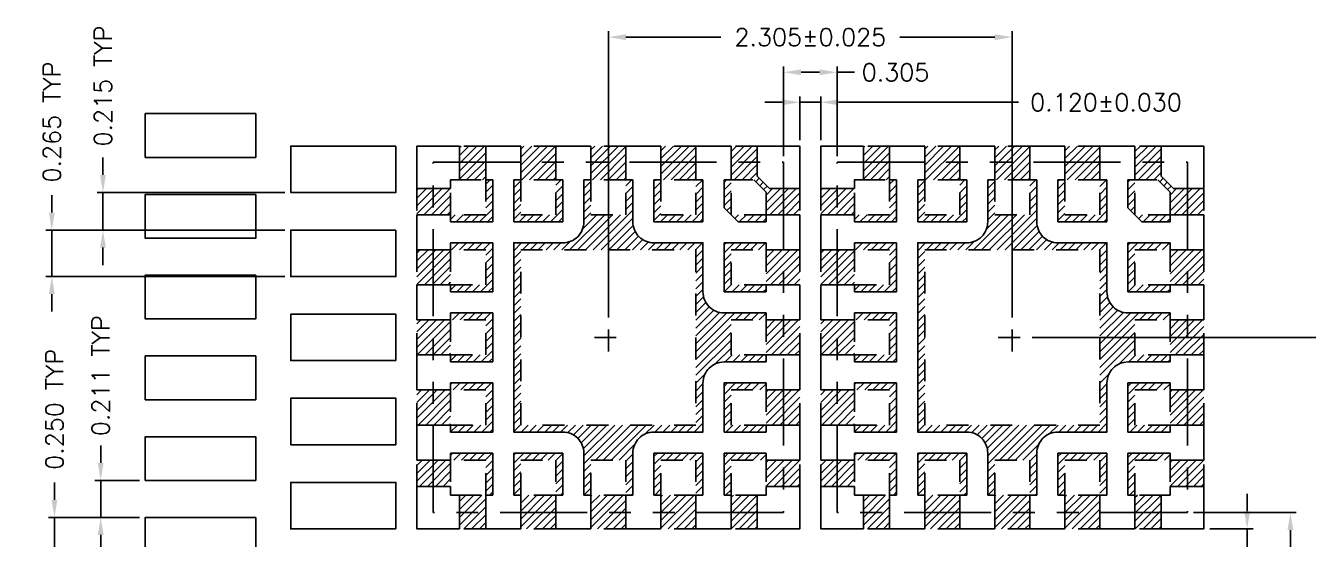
# Model space of a CAD drawing. Header units: millimetres. Extents: x 413.79 to 422.62, y 93.98 to 100.
# Drawn here: x 413.79 to 419.64, y 97.65 to 100 of the extents above; entities that cross this region are included whole.
import ezdxf

# ---------------------------------------------------------------- set-up
doc = ezdxf.new("R2010")
doc.units = ezdxf.units.MM
doc.header["$LTSCALE"] = 0.5
doc.header["$PDMODE"] = 98
for name, pattern in [('CENTER', [50.8, 31.75, -6.35, 6.35, -6.35]), ('HIDDEN', [0.375, 0.25, -0.125]), ('PHANTOM2', [31.75, 15.875, -3.175, 3.175, -3.175, 3.175, -3.175])]:
    doc.linetypes.add(name, pattern=pattern)
for name, color, linetype in [('BTM', 7, 'HIDDEN'), ('Center', 2, 'CENTER'), ('DIMENSION', 3, 'Continuous'), ('HEB', 4, 'Continuous'), ('PKG', 1, 'PHANTOM2')]:
    doc.layers.add(name, color=color, linetype=linetype)
doc.styles.add('SIMPLEX', font='simplex.shx', dxfattribs={"bigfont": 'AllInOneBig.shx'})
doc.dimstyles.new('Standard3', dxfattribs={"dimtxt": 0.08, "dimasz": 0.08, "dimexe": 0.027, "dimexo": 0.027, "dimgap": 0.027, "dimtad": 1, "dimdec": 3, "dimlfac": 1.25, "dimrnd": 0.0005, "dimzin": 1, "dimtxsty": 'SIMPLEX', "dimcen": 0.1905, "dimclrd": 256, "dimclre": 256, "dimclrt": 256, "dimazin": 3, "dimtp": 0.03, "dimtm": 0.05, "dimtfac": 0.8, "dimtdec": 3, "dimtmove": 0, "dimatfit": 3, "dimfxl": 0.05, "dimtzin": 4, "dimlwd": -1, "dimlwe": -1})

# ---------------------------------------------------------------- blocks, each defined once
blk = doc.blocks.new('*D144')
at = {"layer": 'Defpoints', "color": 0, "ltscale": 0.1, "transparency": 16777216}
for p in [(418.293, 99.9429), (416.449, 98.6357), (418.293, 98.6357)]:
    blk.add_point(p, dxfattribs=at)
at = {"layer": 'DIMENSION', "ltscale": 0.1, "transparency": 16777216}
for p, q in [((416.449, 98.6627), (416.449, 99.9699)), ((418.293, 98.6627), (418.293, 99.9699)), ((416.529, 99.9429), (416.9631, 99.9429)), ((418.213, 99.9429), (417.779, 99.9429))]:
    blk.add_line(p, q, dxfattribs=at)
for points in [[(416.529, 99.9562), (416.529, 99.9295), (416.449, 99.9429)], [(418.213, 99.9562), (418.213, 99.9295), (418.293, 99.9429)]]:
    blk.add_solid(points, dxfattribs=at)
at = {"layer": 'DIMENSION', "ltscale": 0.1, "transparency": 16777216, "insert": (417.371, 99.9429), "char_height": 0.08, "attachment_point": 5, "style": 'SIMPLEX'}
blk.add_mtext('\\A1;2.305%%P0.025', dxfattribs=at)
blk = doc.blocks.new('*D145')
at = {"layer": 'Defpoints', "color": 0, "ltscale": 0.1, "transparency": 16777216}
for p in [(417.493, 99.7825), (417.249, 99.3717), (417.493, 99.3717)]:
    blk.add_point(p, dxfattribs=at)
at = {"layer": 'DIMENSION', "ltscale": 0.1, "transparency": 16777216}
for p, q in [((417.249, 99.3987), (417.249, 99.8095)), ((417.329, 99.7825), (417.413, 99.7825)), ((417.493, 99.3987), (417.493, 99.8095)), ((417.493, 99.7825), (417.573, 99.7825))]:
    blk.add_line(p, q, dxfattribs=at)
for points in [[(417.329, 99.7958), (417.329, 99.7691), (417.249, 99.7825)], [(417.413, 99.7958), (417.413, 99.7691), (417.493, 99.7825)]]:
    blk.add_solid(points, dxfattribs=at)
at = {"layer": 'DIMENSION', "ltscale": 0.1, "transparency": 16777216, "insert": (417.76, 99.7825), "char_height": 0.08, "attachment_point": 5, "style": 'SIMPLEX'}
blk.add_mtext('\\A1;0.305', dxfattribs=at)
blk = doc.blocks.new('*D146')
at = {"layer": 'Defpoints', "color": 0, "ltscale": 0.1, "transparency": 16777216}
for p in [(417.419, 99.6454), (417.323, 99.4457), (417.419, 99.4457)]:
    blk.add_point(p, dxfattribs=at)
at = {"layer": 'DIMENSION', "ltscale": 0.1, "transparency": 16777216}
for p, q in [((417.323, 99.4727), (417.323, 99.6724)), ((417.419, 99.4727), (417.419, 99.6724)), ((417.243, 99.6454), (417.163, 99.6454)), ((417.323, 99.6454), (417.419, 99.6454)), ((417.499, 99.6454), (418.3207, 99.6454))]:
    blk.add_line(p, q, dxfattribs=at)
for points in [[(417.243, 99.6588), (417.243, 99.6321), (417.323, 99.6454)], [(417.499, 99.6588), (417.499, 99.6321), (417.419, 99.6454)]]:
    blk.add_solid(points, dxfattribs=at)
at = {"layer": 'DIMENSION', "ltscale": 0.1, "transparency": 16777216, "insert": (418.721, 99.6454), "char_height": 0.08, "attachment_point": 5, "style": 'SIMPLEX'}
blk.add_mtext('\\A1;0.120%%P0.030', dxfattribs=at)
blk = doc.blocks.new('*D147')
at = {"layer": 'Defpoints', "color": 0, "ltscale": 0.1, "transparency": 16777216}
for p in [(419.167, 97.6977), (419.167, 97.6017), (419.365, 97.6017)]:
    blk.add_point(p, dxfattribs=at)
at = {"layer": 'DIMENSION', "ltscale": 0.1, "transparency": 16777216}
for p, q in [((419.365, 97.7777), (419.365, 97.8577)), ((419.194, 97.6977), (419.392, 97.6977)), ((419.365, 97.6977), (419.365, 97.6017)), ((419.194, 97.6017), (419.392, 97.6017)), ((419.365, 97.5217), (419.365, 97.4417))]:
    blk.add_line(p, q, dxfattribs=at)
for points in [[(419.3517, 97.7777), (419.3783, 97.7777), (419.365, 97.6977)], [(419.3517, 97.5217), (419.3783, 97.5217), (419.365, 97.6017)]]:
    blk.add_solid(points, dxfattribs=at)
at = {"layer": 'DIMENSION', "ltscale": 0.1, "transparency": 16777216, "insert": (419.365, 97.0413), "char_height": 0.08, "attachment_point": 5, "rotation": 90, "style": 'SIMPLEX'}
blk.add_mtext('\\A1;0.120%%P0.030', dxfattribs=at)
blk = doc.blocks.new('*D148')
at = {"layer": 'Defpoints', "color": 0, "ltscale": 0.1, "transparency": 16777216}
for p in [(419.093, 97.7717), (419.093, 97.5277), (419.5624, 97.5277)]:
    blk.add_point(p, dxfattribs=at)
at = {"layer": 'DIMENSION', "ltscale": 0.1, "transparency": 16777216}
for p, q in [((419.12, 97.7717), (419.5894, 97.7717)), ((419.5624, 97.6917), (419.5624, 97.6077)), ((419.12, 97.5277), (419.5894, 97.5277)), ((419.5624, 97.5277), (419.5624, 97.4477))]:
    blk.add_line(p, q, dxfattribs=at)
for points in [[(419.5491, 97.6917), (419.5758, 97.6917), (419.5624, 97.7717)], [(419.5491, 97.6077), (419.5758, 97.6077), (419.5624, 97.5277)]]:
    blk.add_solid(points, dxfattribs=at)
at = {"layer": 'DIMENSION', "ltscale": 0.1, "transparency": 16777216, "insert": (419.5624, 97.2607), "char_height": 0.08, "attachment_point": 5, "rotation": 90, "style": 'SIMPLEX'}
blk.add_mtext('\\A1;0.305', dxfattribs=at)
blk = doc.blocks.new('*D149')
at = {"layer": 'Defpoints', "color": 0, "ltscale": 0.1, "transparency": 16777216}
for p in [(418.357, 98.5717), (418.357, 96.7277), (419.8296, 96.7277)]:
    blk.add_point(p, dxfattribs=at)
at = {"layer": 'DIMENSION', "ltscale": 0.1, "transparency": 16777216}
for p, q in [((418.384, 98.5717), (419.8566, 98.5717)), ((419.8296, 98.4917), (419.8296, 98.0576)), ((419.8296, 96.8077), (419.8296, 97.2417)), ((418.384, 96.7277), (419.8566, 96.7277))]:
    blk.add_line(p, q, dxfattribs=at)
for points in [[(419.8162, 98.4917), (419.8429, 98.4917), (419.8296, 98.5717)], [(419.8162, 96.8077), (419.8429, 96.8077), (419.8296, 96.7277)]]:
    blk.add_solid(points, dxfattribs=at)
at = {"layer": 'DIMENSION', "ltscale": 0.1, "transparency": 16777216, "insert": (419.8296, 97.6497), "char_height": 0.08, "attachment_point": 5, "rotation": 90, "style": 'SIMPLEX'}
blk.add_mtext('\\A1;2.305%%P0.025', dxfattribs=at)
blk = doc.blocks.new('*D160')
at = {"layer": 'Defpoints', "color": 0, "ltscale": 0.1, "transparency": 16777216}
for p in [(413.9204, 97.7497), (414.335, 97.7497), (414.335, 97.5497)]:
    blk.add_point(p, dxfattribs=at)
at = {"layer": 'DIMENSION', "ltscale": 0.1, "transparency": 16777216}
for p, q in [((413.9204, 97.8297), (413.9204, 97.9097)), ((414.308, 97.7497), (413.8934, 97.7497)), ((413.9204, 97.5497), (413.9204, 97.7497)), ((414.308, 97.5497), (413.8934, 97.5497)), ((413.9204, 97.4697), (413.9204, 97.3897))]:
    blk.add_line(p, q, dxfattribs=at)
for points in [[(413.907, 97.8297), (413.9337, 97.8297), (413.9204, 97.7497)], [(413.907, 97.4697), (413.9337, 97.4697), (413.9204, 97.5497)]]:
    blk.add_solid(points, dxfattribs=at)
at = {"layer": 'DIMENSION', "ltscale": 0.1, "transparency": 16777216, "insert": (413.9204, 98.2433), "char_height": 0.08, "attachment_point": 5, "rotation": 90, "style": 'SIMPLEX'}
blk.add_mtext('\\A1;0.250 TYP', dxfattribs=at)
blk = doc.blocks.new('*D161')
at = {"layer": 'Defpoints', "color": 0, "ltscale": 0.1, "transparency": 16777216}
for p in [(414.1314, 97.9185), (414.335, 97.9185), (414.335, 97.7497)]:
    blk.add_point(p, dxfattribs=at)
at = {"layer": 'DIMENSION', "ltscale": 0.1, "transparency": 16777216}
for p, q in [((414.1314, 97.9985), (414.1314, 98.0785)), ((414.308, 97.9185), (414.1044, 97.9185)), ((414.1314, 97.7497), (414.1314, 97.9185)), ((414.308, 97.7497), (414.1044, 97.7497)), ((414.1314, 97.6697), (414.1314, 97.5897))]:
    blk.add_line(p, q, dxfattribs=at)
for points in [[(414.1181, 97.9985), (414.1448, 97.9985), (414.1314, 97.9185)], [(414.1181, 97.6697), (414.1448, 97.6697), (414.1314, 97.7497)]]:
    blk.add_solid(points, dxfattribs=at)
at = {"layer": 'DIMENSION', "ltscale": 0.1, "transparency": 16777216, "insert": (414.1314, 98.3969), "char_height": 0.08, "attachment_point": 5, "rotation": 90, "style": 'SIMPLEX'}
blk.add_mtext('\\A1;0.211 TYP', dxfattribs=at)
blk = doc.blocks.new('*D162')
at = {"layer": 'Defpoints', "color": 0, "ltscale": 0.1, "transparency": 16777216}
for p in [(413.9082, 99.0617), (414.999, 99.0617), (414.999, 98.8497)]:
    blk.add_point(p, dxfattribs=at)
at = {"layer": 'DIMENSION', "ltscale": 0.1, "transparency": 16777216}
for p, q in [((413.9082, 99.1417), (413.9082, 99.2217)), ((414.972, 99.0617), (413.8812, 99.0617)), ((413.9082, 98.8497), (413.9082, 99.0617)), ((414.972, 98.8497), (413.8812, 98.8497)), ((413.9082, 98.7697), (413.9082, 98.6897))]:
    blk.add_line(p, q, dxfattribs=at)
for points in [[(413.8949, 99.1417), (413.9216, 99.1417), (413.9082, 99.0617)], [(413.8949, 98.7697), (413.9216, 98.7697), (413.9082, 98.8497)]]:
    blk.add_solid(points, dxfattribs=at)
at = {"layer": 'DIMENSION', "ltscale": 0.1, "transparency": 16777216, "insert": (413.9082, 99.5553), "char_height": 0.08, "attachment_point": 5, "rotation": 90, "style": 'SIMPLEX'}
blk.add_mtext('\\A1;0.265 TYP', dxfattribs=at)
blk = doc.blocks.new('*D163')
at = {"layer": 'Defpoints', "color": 0, "ltscale": 0.1, "transparency": 16777216}
for p in [(414.1419, 99.2337), (414.999, 99.2337), (414.999, 99.0617)]:
    blk.add_point(p, dxfattribs=at)
at = {"layer": 'DIMENSION', "ltscale": 0.1, "transparency": 16777216}
for p, q in [((414.1419, 99.3137), (414.1419, 99.3937)), ((414.972, 99.2337), (414.1149, 99.2337)), ((414.1419, 99.0617), (414.1419, 99.2337)), ((414.972, 99.0617), (414.1149, 99.0617)), ((414.1419, 98.9817), (414.1419, 98.9017))]:
    blk.add_line(p, q, dxfattribs=at)
for points in [[(414.1286, 99.3137), (414.1553, 99.3137), (414.1419, 99.2337)], [(414.1286, 98.9817), (414.1553, 98.9817), (414.1419, 99.0617)]]:
    blk.add_solid(points, dxfattribs=at)
at = {"layer": 'DIMENSION', "ltscale": 0.1, "transparency": 16777216, "insert": (414.1419, 99.7197), "char_height": 0.08, "attachment_point": 5, "rotation": 90, "style": 'SIMPLEX'}
blk.add_mtext('\\A1;0.215 TYP', dxfattribs=at)

msp = doc.modelspace()

# ---------------------------------------------------------------- hatches: boundary and pattern name
at = {"layer": 'HEB', "ltscale": 0.3}
h = msp.add_hatch(dxfattribs=at)
h.set_pattern_fill('ANSI31', color=256, scale=0.008)
h.set_pattern_definition([(45, (401.222733, 92.291703), (-0.017960512, 0.017960512), [])])
h.paths.add_polyline_path([(417.323, 99.13165), (417.323, 99.25165), (417.249, 99.25165), (417.249, 99.13165)])
h.paths.add_polyline_path([(417.323, 98.81165), (417.323, 98.97165), (417.249, 98.97165), (417.249, 98.81165)])
h.paths.add_polyline_path([(417.323, 98.49165), (417.323, 98.65165), (417.249, 98.65165), (417.249, 98.49165)])
h.paths.add_polyline_path([(417.323, 98.17165), (417.323, 98.33165), (417.249, 98.33165), (417.249, 98.17165)])
h.paths.add_polyline_path([(417.323, 97.89165), (417.323, 98.01165), (417.249, 98.01165), (417.249, 97.89165)])
h.paths.add_polyline_path([(417.249, 97.89165), (417.249, 98.01165), (417.169, 98.01165), (417.169, 97.89165)])
h.paths.add_polyline_path([(417.249, 98.17165), (417.249, 98.33165), (417.169, 98.33165), (417.169, 98.17165)])
h.paths.add_polyline_path([(417.249, 98.49165), (417.249, 98.65165), (417.169, 98.65165), (417.169, 98.49165)])
h.paths.add_polyline_path([(417.249, 98.81165), (417.249, 98.97165), (417.169, 98.97165), (417.169, 98.81165)])
h.paths.add_polyline_path([(417.249, 99.13165), (417.249, 99.25165), (417.185, 99.25165), (417.129, 99.30765), (417.129, 99.37165), (417.009, 99.37165), (417.009, 99.29165), (417.113, 99.29165), (417.169, 99.23565), (417.169, 99.13165)])
h.paths.add_polyline_path([(417.129, 99.37165), (417.129, 99.44565), (417.009, 99.44565), (417.009, 99.37165)])
h.paths.add_polyline_path([(417.041, 99.09965), (417.169, 99.09965), (417.169, 99.13165), (417.009, 99.13165), (417.009, 99.29165), (416.977, 99.29165), (416.977, 99.16365)])
h.paths.add_polyline_path([(417.169, 98.77965), (417.169, 98.81165), (417.009, 98.81165), (417.009, 98.97165), (417.169, 98.97165), (417.169, 99.00365), (416.977, 99.00365), (416.977, 98.77965)], flags=17)
edge = h.paths.add_edge_path()
edge.add_line((416.977, 98.45965), (417.169, 98.45965))
edge.add_line((417.169, 98.45965), (417.169, 98.49165))
edge.add_line((417.169, 98.49165), (417.009, 98.49165))
edge.add_line((417.009, 98.49165), (417.009, 98.65165))
edge.add_line((417.009, 98.65165), (417.169, 98.65165))
edge.add_line((417.169, 98.65165), (417.169, 98.68365))
edge.add_line((417.169, 98.68365), (416.977, 98.68365))
edge.add_arc((416.977, 98.77965), 0.096, 180, 270, ccw=False)
edge.add_line((416.881, 98.77965), (416.881, 99.00365))
edge.add_line((416.881, 99.00365), (416.657, 99.00365))
edge.add_arc((416.657, 99.09965), 0.096, 180, 270, ccw=False)
edge.add_line((416.561, 99.09965), (416.561, 99.29165))
edge.add_line((416.561, 99.29165), (416.529, 99.29165))
edge.add_line((416.529, 99.29165), (416.529, 99.13165))
edge.add_line((416.529, 99.13165), (416.369, 99.13165))
edge.add_line((416.369, 99.13165), (416.369, 99.29165))
edge.add_line((416.369, 99.29165), (416.337, 99.29165))
edge.add_line((416.337, 99.29165), (416.337, 99.09965))
edge.add_arc((416.241, 99.09965), 0.096, 270, 360, ccw=False)
edge.add_line((416.241, 99.00365), (416.017, 99.00365))
edge.add_line((416.017, 99.00365), (416.017, 98.13965))
edge.add_line((416.017, 98.13965), (416.241, 98.13965))
edge.add_arc((416.241, 98.04365), 0.096, 0, 90, ccw=False)
edge.add_line((416.337, 98.04365), (416.337, 97.85165))
edge.add_line((416.337, 97.85165), (416.369, 97.85165))
edge.add_line((416.369, 97.85165), (416.369, 98.01165))
edge.add_line((416.369, 98.01165), (416.529, 98.01165))
edge.add_line((416.529, 98.01165), (416.529, 97.85165))
edge.add_line((416.529, 97.85165), (416.561, 97.85165))
edge.add_line((416.561, 97.85165), (416.561, 98.04365))
edge.add_arc((416.65705, 98.04363), 0.09605, 88.617465, 179.988207, ccw=False)
edge.add_line((416.65937, 98.13965), (416.881, 98.13965))
edge.add_line((416.881, 98.13965), (416.881, 98.36365))
edge.add_arc((416.977, 98.36365), 0.096, 90, 180, ccw=False)
h.paths.add_polyline_path([(416.849, 98.17165), (416.049, 98.17165), (416.049, 98.97165), (416.849, 98.97165)], flags=16)
h.paths.add_polyline_path([(417.169, 98.13965), (417.169, 98.17165), (417.009, 98.17165), (417.009, 98.33165), (417.169, 98.33165), (417.169, 98.36365), (416.977, 98.36365), (416.977, 98.13965)], flags=17)
h.paths.add_polyline_path([(417.009, 97.85165), (417.009, 98.01165), (417.169, 98.01165), (417.169, 98.04365), (416.977, 98.04365), (416.977, 97.85165)])
h.paths.add_polyline_path([(417.129, 97.77165), (417.129, 97.85165), (417.009, 97.85165), (417.009, 97.77165)])
h.paths.add_polyline_path([(417.129, 97.69765), (417.129, 97.77165), (417.009, 97.77165), (417.009, 97.69765)])
h.paths.add_polyline_path([(416.849, 97.69765), (416.849, 97.77165), (416.689, 97.77165), (416.689, 97.69765)])
h.paths.add_polyline_path([(416.849, 97.77165), (416.849, 97.85165), (416.689, 97.85165), (416.689, 97.77165)])
h.paths.add_polyline_path([(416.881, 97.85165), (416.881, 98.04365), (416.657, 98.04365), (416.657, 97.85165), (416.689, 97.85165), (416.689, 98.01165), (416.849, 98.01165), (416.849, 97.85165)])
h.paths.add_polyline_path([(416.881, 99.09965), (416.881, 99.29165), (416.849, 99.29165), (416.849, 99.13165), (416.689, 99.13165), (416.689, 99.29165), (416.657, 99.29165), (416.657, 99.09965)])
h.paths.add_polyline_path([(416.849, 99.29165), (416.849, 99.37165), (416.689, 99.37165), (416.689, 99.29165)])
h.paths.add_polyline_path([(416.849, 99.37165), (416.849, 99.44565), (416.689, 99.44565), (416.689, 99.37165)])
h.paths.add_polyline_path([(416.529, 99.37165), (416.529, 99.44565), (416.369, 99.44565), (416.369, 99.37165)])
h.paths.add_polyline_path([(416.529, 99.29165), (416.529, 99.37165), (416.369, 99.37165), (416.369, 99.29165)])
h.paths.add_polyline_path([(416.529, 97.77165), (416.529, 97.85165), (416.369, 97.85165), (416.369, 97.77165)])
h.paths.add_polyline_path([(416.529, 97.69765), (416.529, 97.77165), (416.369, 97.77165), (416.369, 97.69765)])
h.paths.add_polyline_path([(416.209, 97.69765), (416.209, 97.77165), (416.049, 97.77165), (416.049, 97.69765)])
h.paths.add_polyline_path([(416.209, 97.77165), (416.209, 97.85165), (416.049, 97.85165), (416.049, 97.77165)])
h.paths.add_polyline_path([(416.241, 97.85165), (416.241, 98.04365), (416.017, 98.04365), (416.017, 97.85165), (416.049, 97.85165), (416.049, 98.01165), (416.209, 98.01165), (416.209, 97.85165)])
h.paths.add_polyline_path([(416.241, 99.09965), (416.241, 99.29165), (416.209, 99.29165), (416.209, 99.13165), (416.049, 99.13165), (416.049, 99.29165), (416.017, 99.29165), (416.017, 99.09965)])
h.paths.add_polyline_path([(416.209, 99.29165), (416.209, 99.37165), (416.049, 99.37165), (416.049, 99.29165)])
h.paths.add_polyline_path([(416.209, 99.37165), (416.209, 99.44565), (416.049, 99.44565), (416.049, 99.37165)])
h.paths.add_polyline_path([(415.889, 99.37165), (415.889, 99.44565), (415.769, 99.44565), (415.769, 99.37165)])
h.paths.add_polyline_path([(415.889, 99.29165), (415.889, 99.37165), (415.769, 99.37165), (415.769, 99.29165)])
h.paths.add_polyline_path([(415.921, 99.09965), (415.921, 99.29165), (415.889, 99.29165), (415.889, 99.13165), (415.729, 99.13165), (415.729, 99.09965)])
h.paths.add_polyline_path([(415.921, 98.77965), (415.921, 99.00365), (415.729, 99.00365), (415.729, 98.97165), (415.889, 98.97165), (415.889, 98.81165), (415.729, 98.81165), (415.729, 98.77965)])
h.paths.add_polyline_path([(415.921, 98.45965), (415.921, 98.68365), (415.729, 98.68365), (415.729, 98.65165), (415.889, 98.65165), (415.889, 98.49165), (415.729, 98.49165), (415.729, 98.45965)])
h.paths.add_polyline_path([(415.921, 98.13965), (415.921, 98.36365), (415.729, 98.36365), (415.729, 98.33165), (415.889, 98.33165), (415.889, 98.17165), (415.729, 98.17165), (415.729, 98.13965)])
h.paths.add_polyline_path([(415.921, 97.85165), (415.921, 98.04365), (415.729, 98.04365), (415.729, 98.01165), (415.889, 98.01165), (415.889, 97.85165)])
h.paths.add_polyline_path([(415.889, 97.77165), (415.889, 97.85165), (415.769, 97.85165), (415.769, 97.77165)])
h.paths.add_polyline_path([(415.889, 97.69765), (415.889, 97.77165), (415.769, 97.77165), (415.769, 97.69765)])
h.paths.add_polyline_path([(415.729, 97.89165), (415.729, 98.01165), (415.649, 98.01165), (415.649, 97.89165)])
h.paths.add_polyline_path([(415.729, 98.17165), (415.729, 98.33165), (415.649, 98.33165), (415.649, 98.17165)])
h.paths.add_polyline_path([(415.729, 98.49165), (415.729, 98.65165), (415.649, 98.65165), (415.649, 98.49165)])
h.paths.add_polyline_path([(415.729, 98.81165), (415.729, 98.97165), (415.649, 98.97165), (415.649, 98.81165)])
h.paths.add_polyline_path([(415.729, 99.13165), (415.729, 99.25165), (415.649, 99.25165), (415.649, 99.13165)])
h.paths.add_polyline_path([(415.649, 99.13165), (415.649, 99.25165), (415.575, 99.25165), (415.575, 99.13165)])
h.paths.add_polyline_path([(415.649, 98.81165), (415.649, 98.97165), (415.575, 98.97165), (415.575, 98.81165)])
h.paths.add_polyline_path([(415.649, 98.49165), (415.649, 98.65165), (415.575, 98.65165), (415.575, 98.49165)])
h.paths.add_polyline_path([(415.649, 98.17165), (415.649, 98.33165), (415.575, 98.33165), (415.575, 98.17165)])
h.paths.add_polyline_path([(415.649, 97.89165), (415.649, 98.01165), (415.575, 98.01165), (415.575, 97.89165)])
h = msp.add_hatch(dxfattribs=at)
h.set_pattern_fill('ANSI31', color=256, scale=0.008)
h.set_pattern_definition([(45, (403.066733, 92.291703), (-0.017960512, 0.017960512), [])])
h.paths.add_polyline_path([(419.167, 99.13165), (419.167, 99.25165), (419.093, 99.25165), (419.093, 99.13165)])
h.paths.add_polyline_path([(419.167, 98.81165), (419.167, 98.97165), (419.093, 98.97165), (419.093, 98.81165)])
h.paths.add_polyline_path([(419.167, 98.49165), (419.167, 98.65165), (419.093, 98.65165), (419.093, 98.49165)])
h.paths.add_polyline_path([(419.167, 98.17165), (419.167, 98.33165), (419.093, 98.33165), (419.093, 98.17165)])
h.paths.add_polyline_path([(419.167, 97.89165), (419.167, 98.01165), (419.093, 98.01165), (419.093, 97.89165)])
h.paths.add_polyline_path([(419.093, 97.89165), (419.093, 98.01165), (419.013, 98.01165), (419.013, 97.89165)])
h.paths.add_polyline_path([(419.093, 98.17165), (419.093, 98.33165), (419.013, 98.33165), (419.013, 98.17165)])
h.paths.add_polyline_path([(419.093, 98.49165), (419.093, 98.65165), (419.013, 98.65165), (419.013, 98.49165)])
h.paths.add_polyline_path([(419.093, 98.81165), (419.093, 98.97165), (419.013, 98.97165), (419.013, 98.81165)])
h.paths.add_polyline_path([(419.093, 99.13165), (419.093, 99.25165), (419.029, 99.25165), (418.973, 99.30765), (418.973, 99.37165), (418.853, 99.37165), (418.853, 99.29165), (418.957, 99.29165), (419.013, 99.23565), (419.013, 99.13165)])
h.paths.add_polyline_path([(418.973, 99.37165), (418.973, 99.44565), (418.853, 99.44565), (418.853, 99.37165)])
h.paths.add_polyline_path([(418.885, 99.09965), (419.013, 99.09965), (419.013, 99.13165), (418.853, 99.13165), (418.853, 99.29165), (418.821, 99.29165), (418.821, 99.16365)])
h.paths.add_polyline_path([(419.013, 98.77965), (419.013, 98.81165), (418.853, 98.81165), (418.853, 98.97165), (419.013, 98.97165), (419.013, 99.00365), (418.821, 99.00365), (418.821, 98.77965)], flags=17)
edge = h.paths.add_edge_path()
edge.add_line((418.821, 98.45965), (419.013, 98.45965))
edge.add_line((419.013, 98.45965), (419.013, 98.49165))
edge.add_line((419.013, 98.49165), (418.853, 98.49165))
edge.add_line((418.853, 98.49165), (418.853, 98.65165))
edge.add_line((418.853, 98.65165), (419.013, 98.65165))
edge.add_line((419.013, 98.65165), (419.013, 98.68365))
edge.add_line((419.013, 98.68365), (418.821, 98.68365))
edge.add_arc((418.821, 98.77965), 0.096, 180, 270, ccw=False)
edge.add_line((418.725, 98.77965), (418.725, 99.00365))
edge.add_line((418.725, 99.00365), (418.501, 99.00365))
edge.add_arc((418.501, 99.09965), 0.096, 180, 270, ccw=False)
edge.add_line((418.405, 99.09965), (418.405, 99.29165))
edge.add_line((418.405, 99.29165), (418.373, 99.29165))
edge.add_line((418.373, 99.29165), (418.373, 99.13165))
edge.add_line((418.373, 99.13165), (418.213, 99.13165))
edge.add_line((418.213, 99.13165), (418.213, 99.29165))
edge.add_line((418.213, 99.29165), (418.181, 99.29165))
edge.add_line((418.181, 99.29165), (418.181, 99.09965))
edge.add_arc((418.085, 99.09965), 0.096, 270, 360, ccw=False)
edge.add_line((418.085, 99.00365), (417.861, 99.00365))
edge.add_line((417.861, 99.00365), (417.861, 98.13965))
edge.add_line((417.861, 98.13965), (418.085, 98.13965))
edge.add_arc((418.085, 98.04365), 0.096, 0, 90, ccw=False)
edge.add_line((418.181, 98.04365), (418.181, 97.85165))
edge.add_line((418.181, 97.85165), (418.213, 97.85165))
edge.add_line((418.213, 97.85165), (418.213, 98.01165))
edge.add_line((418.213, 98.01165), (418.373, 98.01165))
edge.add_line((418.373, 98.01165), (418.373, 97.85165))
edge.add_line((418.373, 97.85165), (418.405, 97.85165))
edge.add_line((418.405, 97.85165), (418.405, 98.04365))
edge.add_arc((418.50105, 98.04363), 0.09605, 88.617465, 179.988207, ccw=False)
edge.add_line((418.50337, 98.13965), (418.725, 98.13965))
edge.add_line((418.725, 98.13965), (418.725, 98.36365))
edge.add_arc((418.821, 98.36365), 0.096, 90, 180, ccw=False)
h.paths.add_polyline_path([(418.693, 98.17165), (417.893, 98.17165), (417.893, 98.97165), (418.693, 98.97165)], flags=16)
h.paths.add_polyline_path([(419.013, 98.13965), (419.013, 98.17165), (418.853, 98.17165), (418.853, 98.33165), (419.013, 98.33165), (419.013, 98.36365), (418.821, 98.36365), (418.821, 98.13965)], flags=17)
h.paths.add_polyline_path([(418.853, 97.85165), (418.853, 98.01165), (419.013, 98.01165), (419.013, 98.04365), (418.821, 98.04365), (418.821, 97.85165)])
h.paths.add_polyline_path([(418.973, 97.77165), (418.973, 97.85165), (418.853, 97.85165), (418.853, 97.77165)])
h.paths.add_polyline_path([(418.973, 97.69765), (418.973, 97.77165), (418.853, 97.77165), (418.853, 97.69765)])
h.paths.add_polyline_path([(418.693, 97.69765), (418.693, 97.77165), (418.533, 97.77165), (418.533, 97.69765)])
h.paths.add_polyline_path([(418.693, 97.77165), (418.693, 97.85165), (418.533, 97.85165), (418.533, 97.77165)])
h.paths.add_polyline_path([(418.725, 97.85165), (418.725, 98.04365), (418.501, 98.04365), (418.501, 97.85165), (418.533, 97.85165), (418.533, 98.01165), (418.693, 98.01165), (418.693, 97.85165)])
h.paths.add_polyline_path([(418.725, 99.09965), (418.725, 99.29165), (418.693, 99.29165), (418.693, 99.13165), (418.533, 99.13165), (418.533, 99.29165), (418.501, 99.29165), (418.501, 99.09965)])
h.paths.add_polyline_path([(418.693, 99.29165), (418.693, 99.37165), (418.533, 99.37165), (418.533, 99.29165)])
h.paths.add_polyline_path([(418.693, 99.37165), (418.693, 99.44565), (418.533, 99.44565), (418.533, 99.37165)])
h.paths.add_polyline_path([(418.373, 99.37165), (418.373, 99.44565), (418.213, 99.44565), (418.213, 99.37165)])
h.paths.add_polyline_path([(418.373, 99.29165), (418.373, 99.37165), (418.213, 99.37165), (418.213, 99.29165)])
h.paths.add_polyline_path([(418.373, 97.77165), (418.373, 97.85165), (418.213, 97.85165), (418.213, 97.77165)])
h.paths.add_polyline_path([(418.373, 97.69765), (418.373, 97.77165), (418.213, 97.77165), (418.213, 97.69765)])
h.paths.add_polyline_path([(418.053, 97.69765), (418.053, 97.77165), (417.893, 97.77165), (417.893, 97.69765)])
h.paths.add_polyline_path([(418.053, 97.77165), (418.053, 97.85165), (417.893, 97.85165), (417.893, 97.77165)])
h.paths.add_polyline_path([(418.085, 97.85165), (418.085, 98.04365), (417.861, 98.04365), (417.861, 97.85165), (417.893, 97.85165), (417.893, 98.01165), (418.053, 98.01165), (418.053, 97.85165)])
h.paths.add_polyline_path([(418.085, 99.09965), (418.085, 99.29165), (418.053, 99.29165), (418.053, 99.13165), (417.893, 99.13165), (417.893, 99.29165), (417.861, 99.29165), (417.861, 99.09965)])
h.paths.add_polyline_path([(418.053, 99.29165), (418.053, 99.37165), (417.893, 99.37165), (417.893, 99.29165)])
h.paths.add_polyline_path([(418.053, 99.37165), (418.053, 99.44565), (417.893, 99.44565), (417.893, 99.37165)])
h.paths.add_polyline_path([(417.733, 99.37165), (417.733, 99.44565), (417.613, 99.44565), (417.613, 99.37165)])
h.paths.add_polyline_path([(417.733, 99.29165), (417.733, 99.37165), (417.613, 99.37165), (417.613, 99.29165)])
h.paths.add_polyline_path([(417.765, 99.09965), (417.765, 99.29165), (417.733, 99.29165), (417.733, 99.13165), (417.573, 99.13165), (417.573, 99.09965)])
h.paths.add_polyline_path([(417.765, 98.77965), (417.765, 99.00365), (417.573, 99.00365), (417.573, 98.97165), (417.733, 98.97165), (417.733, 98.81165), (417.573, 98.81165), (417.573, 98.77965)])
h.paths.add_polyline_path([(417.765, 98.45965), (417.765, 98.68365), (417.573, 98.68365), (417.573, 98.65165), (417.733, 98.65165), (417.733, 98.49165), (417.573, 98.49165), (417.573, 98.45965)])
h.paths.add_polyline_path([(417.765, 98.13965), (417.765, 98.36365), (417.573, 98.36365), (417.573, 98.33165), (417.733, 98.33165), (417.733, 98.17165), (417.573, 98.17165), (417.573, 98.13965)])
h.paths.add_polyline_path([(417.765, 97.85165), (417.765, 98.04365), (417.573, 98.04365), (417.573, 98.01165), (417.733, 98.01165), (417.733, 97.85165)])
h.paths.add_polyline_path([(417.733, 97.77165), (417.733, 97.85165), (417.613, 97.85165), (417.613, 97.77165)])
h.paths.add_polyline_path([(417.733, 97.69765), (417.733, 97.77165), (417.613, 97.77165), (417.613, 97.69765)])
h.paths.add_polyline_path([(417.573, 97.89165), (417.573, 98.01165), (417.493, 98.01165), (417.493, 97.89165)])
h.paths.add_polyline_path([(417.573, 98.17165), (417.573, 98.33165), (417.493, 98.33165), (417.493, 98.17165)])
h.paths.add_polyline_path([(417.573, 98.49165), (417.573, 98.65165), (417.493, 98.65165), (417.493, 98.49165)])
h.paths.add_polyline_path([(417.573, 98.81165), (417.573, 98.97165), (417.493, 98.97165), (417.493, 98.81165)])
h.paths.add_polyline_path([(417.573, 99.13165), (417.573, 99.25165), (417.493, 99.25165), (417.493, 99.13165)])
h.paths.add_polyline_path([(417.493, 99.13165), (417.493, 99.25165), (417.419, 99.25165), (417.419, 99.13165)])
h.paths.add_polyline_path([(417.493, 98.81165), (417.493, 98.97165), (417.419, 98.97165), (417.419, 98.81165)])
h.paths.add_polyline_path([(417.493, 98.49165), (417.493, 98.65165), (417.419, 98.65165), (417.419, 98.49165)])
h.paths.add_polyline_path([(417.493, 98.17165), (417.493, 98.33165), (417.419, 98.33165), (417.419, 98.17165)])
h.paths.add_polyline_path([(417.493, 97.89165), (417.493, 98.01165), (417.419, 98.01165), (417.419, 97.89165)])

# ---------------------------------------------------------------- linework, layer by layer
at = {"ltscale": 0.1}
for p, q in [((415.769, 99.37165), (415.769, 99.44565)), ((415.889, 99.37165), (415.889, 99.44565)), ((416.049, 99.37165), (416.049, 99.44565)), ((416.209, 99.37165), (416.209, 99.44565)), ((416.369, 99.37165), (416.369, 99.44565)), ((416.529, 99.37165), (416.529, 99.44565)), ((416.689, 99.37165), (416.689, 99.44565)), ((416.849, 99.37165), (416.849, 99.44565)), ((417.009, 99.37165), (417.009, 99.44565)), ((417.129, 99.37165), (417.129, 99.44565)), ((417.613, 99.37165), (417.613, 99.44565)), ((417.733, 99.37165), (417.733, 99.44565)), ((417.893, 99.37165), (417.893, 99.44565)), ((418.053, 99.37165), (418.053, 99.44565)), ((418.213, 99.37165), (418.213, 99.44565)), ((418.373, 99.37165), (418.373, 99.44565)), ((418.533, 99.37165), (418.533, 99.44565)), ((418.693, 99.37165), (418.693, 99.44565)), ((418.853, 99.37165), (418.853, 99.44565)), ((418.973, 99.37165), (418.973, 99.44565)), ((415.769, 99.29165), (415.769, 99.37165)), ((415.889, 99.29165), (415.889, 99.37165)), ((416.049, 99.29165), (416.049, 99.37165)), ((416.209, 99.29165), (416.209, 99.37165)), ((416.369, 99.29165), (416.369, 99.37165)), ((416.529, 99.29165), (416.529, 99.37165)), ((416.689, 99.29165), (416.689, 99.37165)), ((416.849, 99.29165), (416.849, 99.37165)), ((417.009, 99.29165), (417.009, 99.37165)), ((417.129, 99.30765), (417.129, 99.37165)), ((417.613, 99.29165), (417.613, 99.37165)), ((417.733, 99.29165), (417.733, 99.37165)), ((417.893, 99.29165), (417.893, 99.37165)), ((418.053, 99.29165), (418.053, 99.37165)), ((418.213, 99.29165), (418.213, 99.37165)), ((418.373, 99.29165), (418.373, 99.37165)), ((418.533, 99.29165), (418.533, 99.37165)), ((418.693, 99.29165), (418.693, 99.37165)), ((418.853, 99.29165), (418.853, 99.37165)), ((418.973, 99.30765), (418.973, 99.37165)), ((415.649, 99.25165), (415.575, 99.25165)), ((415.729, 99.25165), (415.649, 99.25165)), ((415.921, 99.29165), (415.889, 99.29165)), ((415.921, 99.09965), (415.921, 99.29165)), ((416.017, 99.09965), (416.017, 99.29165)), ((416.017, 99.29165), (416.049, 99.29165)), ((416.209, 99.29165), (416.241, 99.29165)), ((416.241, 99.29165), (416.241, 99.09965)), ((416.337, 99.29165), (416.369, 99.29165)), ((416.529, 99.29165), (416.561, 99.29165)), ((416.657, 99.09965), (416.657, 99.29165)), ((416.657, 99.29165), (416.689, 99.29165)), ((416.849, 99.29165), (416.881, 99.29165)), ((416.881, 99.29165), (416.881, 99.09965)), ((417.009, 99.29165), (416.977, 99.29165)), ((416.977, 99.29165), (416.977, 99.16365)), ((417.129, 99.30765), (417.185, 99.25165)), ((417.185, 99.25165), (417.249, 99.25165)), ((417.249, 99.25165), (417.323, 99.25165)), ((417.493, 99.25165), (417.419, 99.25165)), ((417.573, 99.25165), (417.493, 99.25165)), ((417.765, 99.29165), (417.733, 99.29165)), ((417.765, 99.09965), (417.765, 99.29165)), ((417.861, 99.09965), (417.861, 99.29165)), ((417.861, 99.29165), (417.893, 99.29165)), ((418.053, 99.29165), (418.085, 99.29165)), ((418.085, 99.29165), (418.085, 99.09965)), ((418.181, 99.29165), (418.213, 99.29165)), ((418.373, 99.29165), (418.405, 99.29165)), ((418.501, 99.09965), (418.501, 99.29165)), ((418.501, 99.29165), (418.533, 99.29165)), ((418.693, 99.29165), (418.725, 99.29165)), ((418.725, 99.29165), (418.725, 99.09965)), ((418.853, 99.29165), (418.821, 99.29165)), ((418.821, 99.29165), (418.821, 99.16365)), ((418.973, 99.30765), (419.029, 99.25165)), ((419.029, 99.25165), (419.093, 99.25165)), ((419.093, 99.25165), (419.167, 99.25165)), ((416.977, 99.16365), (417.041, 99.09965)), ((418.821, 99.16365), (418.885, 99.09965)), ((415.649, 99.13165), (415.575, 99.13165)), ((415.729, 99.13165), (415.649, 99.13165)), ((415.729, 99.13165), (415.729, 99.09965)), ((415.729, 99.09965), (415.921, 99.09965)), ((416.241, 99.09965), (416.017, 99.09965)), ((416.881, 99.09965), (416.657, 99.09965)), ((417.041, 99.09965), (417.169, 99.09965)), ((417.169, 99.13165), (417.169, 99.09965)), ((417.169, 99.13165), (417.249, 99.13165)), ((417.249, 99.13165), (417.323, 99.13165)), ((417.493, 99.13165), (417.419, 99.13165)), ((417.573, 99.13165), (417.493, 99.13165)), ((417.573, 99.13165), (417.573, 99.09965)), ((417.573, 99.09965), (417.765, 99.09965)), ((418.085, 99.09965), (417.861, 99.09965)), ((418.725, 99.09965), (418.501, 99.09965)), ((418.885, 99.09965), (419.013, 99.09965)), ((419.013, 99.13165), (419.013, 99.09965)), ((419.013, 99.13165), (419.093, 99.13165)), ((419.093, 99.13165), (419.167, 99.13165)), ((415.649, 98.97165), (415.575, 98.97165)), ((415.729, 98.97165), (415.649, 98.97165)), ((415.729, 98.97165), (415.729, 99.00365)), ((415.729, 99.00365), (415.921, 99.00365)), ((415.921, 99.00365), (415.921, 98.77965)), ((417.169, 99.00365), (416.977, 99.00365)), ((416.977, 99.00365), (416.977, 98.77965)), ((417.169, 98.97165), (417.169, 99.00365)), ((417.169, 98.97165), (417.249, 98.97165)), ((417.249, 98.97165), (417.323, 98.97165)), ((417.493, 98.97165), (417.419, 98.97165)), ((417.573, 98.97165), (417.493, 98.97165)), ((417.573, 98.97165), (417.573, 99.00365)), ((417.573, 99.00365), (417.765, 99.00365)), ((417.765, 99.00365), (417.765, 98.77965)), ((419.013, 99.00365), (418.821, 99.00365)), ((418.821, 99.00365), (418.821, 98.77965)), ((419.013, 98.97165), (419.013, 99.00365)), ((419.013, 98.97165), (419.093, 98.97165)), ((419.093, 98.97165), (419.167, 98.97165)), ((415.649, 98.81165), (415.575, 98.81165)), ((415.729, 98.81165), (415.649, 98.81165)), ((415.729, 98.77965), (415.729, 98.81165)), ((417.169, 98.81165), (417.249, 98.81165)), ((417.169, 98.77965), (417.169, 98.81165)), ((417.249, 98.81165), (417.323, 98.81165)), ((417.493, 98.81165), (417.419, 98.81165)), ((417.573, 98.81165), (417.493, 98.81165)), ((417.573, 98.77965), (417.573, 98.81165)), ((419.013, 98.81165), (419.093, 98.81165)), ((419.013, 98.77965), (419.013, 98.81165)), ((419.093, 98.81165), (419.167, 98.81165)), ((415.921, 98.77965), (415.729, 98.77965)), ((416.977, 98.77965), (417.169, 98.77965)), ((417.765, 98.77965), (417.573, 98.77965)), ((418.821, 98.77965), (419.013, 98.77965)), ((415.729, 98.65165), (415.729, 98.68365)), ((415.729, 98.68365), (415.921, 98.68365)), ((415.921, 98.68365), (415.921, 98.45965)), ((417.169, 98.65165), (417.169, 98.68365)), ((417.573, 98.65165), (417.573, 98.68365)), ((417.573, 98.68365), (417.765, 98.68365)), ((417.765, 98.68365), (417.765, 98.45965)), ((419.013, 98.65165), (419.013, 98.68365)), ((415.649, 98.65165), (415.575, 98.65165)), ((415.729, 98.65165), (415.649, 98.65165)), ((417.169, 98.65165), (417.249, 98.65165)), ((417.249, 98.65165), (417.323, 98.65165)), ((417.493, 98.65165), (417.419, 98.65165)), ((417.573, 98.65165), (417.493, 98.65165)), ((419.013, 98.65165), (419.093, 98.65165)), ((419.093, 98.65165), (419.167, 98.65165)), ((415.649, 98.49165), (415.575, 98.49165)), ((415.729, 98.49165), (415.649, 98.49165)), ((415.729, 98.45965), (415.729, 98.49165)), ((417.169, 98.45965), (417.169, 98.49165)), ((417.169, 98.49165), (417.249, 98.49165)), ((417.249, 98.49165), (417.323, 98.49165)), ((417.493, 98.49165), (417.419, 98.49165)), ((417.573, 98.49165), (417.493, 98.49165)), ((417.573, 98.45965), (417.573, 98.49165)), ((419.013, 98.45965), (419.013, 98.49165)), ((419.013, 98.49165), (419.093, 98.49165)), ((419.093, 98.49165), (419.167, 98.49165)), ((415.921, 98.45965), (415.729, 98.45965)), ((417.765, 98.45965), (417.573, 98.45965)), ((415.649, 98.33165), (415.575, 98.33165)), ((415.729, 98.33165), (415.649, 98.33165)), ((415.729, 98.33165), (415.729, 98.36365)), ((415.729, 98.36365), (415.921, 98.36365)), ((415.921, 98.36365), (415.921, 98.13965)), ((417.169, 98.36365), (416.977, 98.36365)), ((416.977, 98.36365), (416.977, 98.13965)), ((417.169, 98.33165), (417.169, 98.36365)), ((417.169, 98.33165), (417.249, 98.33165)), ((417.249, 98.33165), (417.323, 98.33165)), ((417.493, 98.33165), (417.419, 98.33165)), ((417.573, 98.33165), (417.493, 98.33165)), ((417.573, 98.33165), (417.573, 98.36365)), ((417.573, 98.36365), (417.765, 98.36365)), ((417.765, 98.36365), (417.765, 98.13965)), ((419.013, 98.36365), (418.821, 98.36365)), ((418.821, 98.36365), (418.821, 98.13965)), ((419.013, 98.33165), (419.013, 98.36365)), ((419.013, 98.33165), (419.093, 98.33165)), ((419.093, 98.33165), (419.167, 98.33165)), ((415.649, 98.17165), (415.575, 98.17165)), ((415.729, 98.17165), (415.649, 98.17165)), ((415.729, 98.13965), (415.729, 98.17165)), ((415.921, 98.13965), (415.729, 98.13965)), ((416.977, 98.13965), (417.169, 98.13965)), ((417.169, 98.13965), (417.169, 98.17165)), ((417.169, 98.17165), (417.249, 98.17165)), ((417.249, 98.17165), (417.323, 98.17165)), ((417.493, 98.17165), (417.419, 98.17165)), ((417.573, 98.17165), (417.493, 98.17165)), ((417.573, 98.13965), (417.573, 98.17165)), ((417.765, 98.13965), (417.573, 98.13965)), ((418.821, 98.13965), (419.013, 98.13965)), ((419.013, 98.13965), (419.013, 98.17165)), ((419.013, 98.17165), (419.093, 98.17165)), ((419.093, 98.17165), (419.167, 98.17165)), ((415.729, 98.01165), (415.729, 98.04365)), ((415.729, 98.04365), (415.921, 98.04365)), ((415.921, 98.04365), (415.921, 97.85165)), ((416.241, 98.04365), (416.017, 98.04365)), ((416.017, 98.04365), (416.017, 97.85165)), ((416.241, 97.85165), (416.241, 98.04365)), ((416.881, 98.04365), (416.657, 98.04365)), ((416.657, 98.04365), (416.657, 97.85165)), ((416.881, 97.85165), (416.881, 98.04365)), ((417.169, 98.04365), (416.977, 98.04365)), ((416.977, 98.04365), (416.977, 97.85165)), ((417.169, 98.01165), (417.169, 98.04365)), ((417.573, 98.01165), (417.573, 98.04365)), ((417.573, 98.04365), (417.765, 98.04365)), ((417.765, 98.04365), (417.765, 97.85165)), ((418.085, 98.04365), (417.861, 98.04365)), ((417.861, 98.04365), (417.861, 97.85165)), ((418.085, 97.85165), (418.085, 98.04365)), ((418.725, 98.04365), (418.501, 98.04365)), ((418.501, 98.04365), (418.501, 97.85165)), ((418.725, 97.85165), (418.725, 98.04365)), ((419.013, 98.04365), (418.821, 98.04365)), ((418.821, 98.04365), (418.821, 97.85165)), ((419.013, 98.01165), (419.013, 98.04365)), ((415.649, 98.01165), (415.575, 98.01165)), ((415.729, 98.01165), (415.649, 98.01165)), ((417.169, 98.01165), (417.249, 98.01165)), ((417.249, 98.01165), (417.323, 98.01165)), ((417.493, 98.01165), (417.419, 98.01165)), ((417.573, 98.01165), (417.493, 98.01165)), ((419.013, 98.01165), (419.093, 98.01165)), ((419.093, 98.01165), (419.167, 98.01165)), ((415.649, 97.89165), (415.575, 97.89165)), ((415.729, 97.89165), (415.649, 97.89165)), ((415.769, 97.85165), (415.769, 97.77165)), ((415.889, 97.85165), (415.889, 97.77165)), ((415.921, 97.85165), (415.889, 97.85165)), ((416.017, 97.85165), (416.049, 97.85165)), ((416.049, 97.85165), (416.049, 97.77165)), ((416.209, 97.85165), (416.241, 97.85165)), ((416.209, 97.85165), (416.209, 97.77165)), ((416.337, 97.85165), (416.369, 97.85165)), ((416.369, 97.85165), (416.369, 97.77165)), ((416.529, 97.85165), (416.561, 97.85165)), ((416.529, 97.85165), (416.529, 97.77165)), ((416.657, 97.85165), (416.689, 97.85165)), ((416.689, 97.85165), (416.689, 97.77165)), ((416.849, 97.85165), (416.849, 97.77165)), ((416.849, 97.85165), (416.881, 97.85165)), ((416.977, 97.85165), (417.009, 97.85165)), ((417.009, 97.85165), (417.009, 97.77165)), ((417.129, 97.85165), (417.129, 97.77165)), ((417.169, 97.89165), (417.249, 97.89165)), ((417.249, 97.89165), (417.323, 97.89165)), ((417.493, 97.89165), (417.419, 97.89165)), ((417.573, 97.89165), (417.493, 97.89165)), ((417.613, 97.85165), (417.613, 97.77165)), ((417.733, 97.85165), (417.733, 97.77165)), ((417.765, 97.85165), (417.733, 97.85165)), ((417.861, 97.85165), (417.893, 97.85165)), ((417.893, 97.85165), (417.893, 97.77165)), ((418.053, 97.85165), (418.085, 97.85165)), ((418.053, 97.85165), (418.053, 97.77165)), ((418.181, 97.85165), (418.213, 97.85165)), ((418.213, 97.85165), (418.213, 97.77165)), ((418.373, 97.85165), (418.405, 97.85165)), ((418.373, 97.85165), (418.373, 97.77165)), ((418.501, 97.85165), (418.533, 97.85165)), ((418.533, 97.85165), (418.533, 97.77165)), ((418.693, 97.85165), (418.693, 97.77165)), ((418.693, 97.85165), (418.725, 97.85165)), ((418.821, 97.85165), (418.853, 97.85165)), ((418.853, 97.85165), (418.853, 97.77165)), ((418.973, 97.85165), (418.973, 97.77165)), ((419.013, 97.89165), (419.093, 97.89165)), ((419.093, 97.89165), (419.167, 97.89165)), ((415.769, 97.77165), (415.769, 97.69765)), ((415.889, 97.77165), (415.889, 97.69765)), ((416.049, 97.77165), (416.049, 97.69765)), ((416.209, 97.77165), (416.209, 97.69765)), ((416.369, 97.77165), (416.369, 97.69765)), ((416.529, 97.77165), (416.529, 97.69765)), ((416.689, 97.77165), (416.689, 97.69765)), ((416.849, 97.77165), (416.849, 97.69765)), ((417.009, 97.77165), (417.009, 97.69765)), ((417.129, 97.77165), (417.129, 97.69765)), ((417.613, 97.77165), (417.613, 97.69765)), ((417.733, 97.77165), (417.733, 97.69765)), ((417.893, 97.77165), (417.893, 97.69765)), ((418.053, 97.77165), (418.053, 97.69765)), ((418.213, 97.77165), (418.213, 97.69765)), ((418.373, 97.77165), (418.373, 97.69765)), ((418.533, 97.77165), (418.533, 97.69765)), ((418.693, 97.77165), (418.693, 97.69765)), ((418.853, 97.77165), (418.853, 97.69765)), ((418.973, 97.77165), (418.973, 97.69765))]:
    msp.add_line(p, q, dxfattribs=at)
for points in [[(414.839, 99.59365), (414.839, 99.39365), (414.335, 99.39365), (414.335, 99.59365)], [(415.479, 99.44565), (415.479, 99.23365), (414.999, 99.23365), (414.999, 99.44565)], [(414.839, 99.22485), (414.839, 99.02485), (414.335, 99.02485), (414.335, 99.22485)], [(415.479, 99.06165), (415.479, 98.84965), (414.999, 98.84965), (414.999, 99.06165)], [(414.839, 98.85605), (414.839, 98.65605), (414.335, 98.65605), (414.335, 98.85605)], [(415.479, 98.46565), (415.479, 98.67765), (414.999, 98.67765), (414.999, 98.46565)], [(414.839, 98.28725), (414.839, 98.48725), (414.335, 98.48725), (414.335, 98.28725)], [(415.479, 98.08165), (415.479, 98.29365), (414.999, 98.29365), (414.999, 98.08165)], [(414.839, 97.91845), (414.839, 98.11845), (414.335, 98.11845), (414.335, 97.91845)], [(415.479, 97.69765), (415.479, 97.90965), (414.999, 97.90965), (414.999, 97.69765)], [(414.839, 97.74965), (414.839, 97.54965), (414.335, 97.54965), (414.335, 97.74965)]]:
    msp.add_lwpolyline(points, close=True, dxfattribs=at)
for points in [[(415.575, 99.25165), (415.575, 99.44565), (415.769, 99.44565)], [(415.889, 99.44565), (416.049, 99.44565)], [(416.209, 99.44565), (416.369, 99.44565)], [(416.529, 99.44565), (416.689, 99.44565)], [(416.849, 99.44565), (417.009, 99.44565)], [(417.129, 99.44565), (417.323, 99.44565), (417.323, 99.25165)], [(417.419, 99.25165), (417.419, 99.44565), (417.613, 99.44565)], [(417.733, 99.44565), (417.893, 99.44565)], [(418.053, 99.44565), (418.213, 99.44565)], [(418.373, 99.44565), (418.533, 99.44565)], [(418.693, 99.44565), (418.853, 99.44565)], [(418.973, 99.44565), (419.167, 99.44565), (419.167, 99.25165)], [(415.729, 99.25165), (415.729, 99.29165), (415.769, 99.29165)], [(417.573, 99.25165), (417.573, 99.29165), (417.613, 99.29165)], [(415.575, 99.13165), (415.575, 98.97165)], [(417.323, 99.13165), (417.323, 98.97165)], [(417.419, 99.13165), (417.419, 98.97165)], [(419.167, 99.13165), (419.167, 98.97165)], [(415.575, 98.81165), (415.575, 98.65165)], [(417.323, 98.81165), (417.323, 98.65165)], [(417.419, 98.81165), (417.419, 98.65165)], [(419.167, 98.81165), (419.167, 98.65165)], [(415.575, 98.49165), (415.575, 98.33165)], [(417.323, 98.49165), (417.323, 98.33165)], [(417.419, 98.49165), (417.419, 98.33165)], [(419.167, 98.49165), (419.167, 98.33165)], [(415.575, 98.17165), (415.575, 98.01165)], [(417.323, 98.17165), (417.323, 98.01165)], [(417.419, 98.17165), (417.419, 98.01165)], [(419.167, 98.17165), (419.167, 98.01165)], [(415.769, 97.69765), (415.575, 97.69765), (415.575, 97.89165)], [(415.729, 97.89165), (415.729, 97.85165), (415.769, 97.85165)], [(417.169, 97.89165), (417.169, 97.85165), (417.129, 97.85165)], [(417.323, 97.89165), (417.323, 97.69765), (417.129, 97.69765)], [(417.613, 97.69765), (417.419, 97.69765), (417.419, 97.89165)], [(417.573, 97.89165), (417.573, 97.85165), (417.613, 97.85165)], [(419.013, 97.89165), (419.013, 97.85165), (418.973, 97.85165)], [(419.167, 97.89165), (419.167, 97.69765), (418.973, 97.69765)], [(416.049, 97.69765), (415.889, 97.69765)], [(416.369, 97.69765), (416.209, 97.69765)], [(416.689, 97.69765), (416.529, 97.69765)], [(417.009, 97.69765), (416.849, 97.69765)], [(417.893, 97.69765), (417.733, 97.69765)], [(418.213, 97.69765), (418.053, 97.69765)], [(418.533, 97.69765), (418.373, 97.69765)], [(418.853, 97.69765), (418.693, 97.69765)]]:
    msp.add_lwpolyline(points, dxfattribs=at)
for points in [[(416.337, 97.85165), (416.337, 98.04365, 0.4142136), (416.241, 98.13965), (416.017, 98.13965), (416.017, 99.00365), (416.241, 99.00365, 0.4142136), (416.337, 99.09965), (416.337, 99.29165)], [(416.561, 99.29165), (416.561, 99.09965, 0.4142136), (416.657, 99.00365), (416.881, 99.00365), (416.881, 98.77965, 0.4142136), (416.977, 98.68365), (417.169, 98.68365)], [(418.181, 97.85165), (418.181, 98.04365, 0.4142136), (418.085, 98.13965), (417.861, 98.13965), (417.861, 99.00365), (418.085, 99.00365, 0.4142136), (418.181, 99.09965), (418.181, 99.29165)], [(418.405, 99.29165), (418.405, 99.09965, 0.4142136), (418.501, 99.00365), (418.725, 99.00365), (418.725, 98.77965, 0.4142136), (418.821, 98.68365), (419.013, 98.68365)], [(417.169, 98.45965), (416.977, 98.45965, 0.4142136), (416.881, 98.36365), (416.881, 98.13965), (416.657, 98.13965, 0.4142136), (416.561, 98.04365), (416.561, 97.85165)], [(419.013, 98.45965), (418.821, 98.45965, 0.4142136), (418.725, 98.36365), (418.725, 98.13965), (418.501, 98.13965, 0.4142136), (418.405, 98.04365), (418.405, 97.85165)]]:
    msp.add_lwpolyline(points, format="xyb", dxfattribs=at)
at = {"layer": 'BTM', "ltscale": 0.3}
for p, q in [((415.889, 99.44565), (415.769, 99.44565)), ((416.209, 99.44565), (416.049, 99.44565)), ((416.529, 99.44565), (416.369, 99.44565)), ((416.849, 99.44565), (416.689, 99.44565)), ((417.129, 99.44565), (417.009, 99.44565)), ((417.733, 99.44565), (417.613, 99.44565)), ((418.053, 99.44565), (417.893, 99.44565)), ((418.373, 99.44565), (418.213, 99.44565)), ((418.693, 99.44565), (418.533, 99.44565)), ((418.973, 99.44565), (418.853, 99.44565)), ((415.575, 99.25165), (415.575, 99.13165)), ((417.323, 99.25165), (417.323, 99.13165)), ((417.419, 99.25165), (417.419, 99.13165)), ((419.167, 99.25165), (419.167, 99.13165)), ((415.575, 98.97165), (415.575, 98.81165)), ((417.323, 98.97165), (417.323, 98.81165)), ((417.419, 98.97165), (417.419, 98.81165)), ((419.167, 98.97165), (419.167, 98.81165)), ((415.575, 98.49165), (415.575, 98.65165)), ((417.323, 98.49165), (417.323, 98.65165)), ((417.419, 98.49165), (417.419, 98.65165)), ((419.167, 98.49165), (419.167, 98.65165)), ((415.575, 98.17165), (415.575, 98.33165)), ((417.323, 98.17165), (417.323, 98.33165)), ((417.419, 98.17165), (417.419, 98.33165)), ((419.167, 98.17165), (419.167, 98.33165)), ((415.575, 97.89165), (415.575, 98.01165)), ((417.323, 97.89165), (417.323, 98.01165)), ((417.419, 97.89165), (417.419, 98.01165)), ((419.167, 97.89165), (419.167, 98.01165)), ((415.889, 97.69765), (415.769, 97.69765)), ((416.209, 97.69765), (416.049, 97.69765)), ((416.529, 97.69765), (416.369, 97.69765)), ((416.849, 97.69765), (416.689, 97.69765)), ((417.129, 97.69765), (417.009, 97.69765)), ((417.733, 97.69765), (417.613, 97.69765)), ((418.053, 97.69765), (417.893, 97.69765)), ((418.373, 97.69765), (418.213, 97.69765)), ((418.693, 97.69765), (418.533, 97.69765)), ((418.973, 97.69765), (418.853, 97.69765))]:
    msp.add_line(p, q, dxfattribs=at)
for points in [[(415.769, 99.29165), (415.889, 99.29165), (415.889, 99.13165), (415.729, 99.13165), (415.729, 99.25165)], [(417.613, 99.29165), (417.733, 99.29165), (417.733, 99.13165), (417.573, 99.13165), (417.573, 99.25165)], [(415.769, 97.85165), (415.889, 97.85165), (415.889, 98.01165), (415.729, 98.01165), (415.729, 97.89165)], [(417.129, 97.85165), (417.009, 97.85165), (417.009, 98.01165), (417.169, 98.01165), (417.169, 97.89165)], [(417.613, 97.85165), (417.733, 97.85165), (417.733, 98.01165), (417.573, 98.01165), (417.573, 97.89165)], [(418.973, 97.85165), (418.853, 97.85165), (418.853, 98.01165), (419.013, 98.01165), (419.013, 97.89165)]]:
    msp.add_lwpolyline(points, dxfattribs=at)
for points in [[(416.049, 99.29165), (416.049, 99.13165), (416.209, 99.13165), (416.209, 99.29165)], [(416.369, 99.29165), (416.369, 99.13165), (416.529, 99.13165), (416.529, 99.29165)], [(416.689, 99.29165), (416.689, 99.13165), (416.849, 99.13165), (416.849, 99.29165)], [(417.169, 99.23565), (417.169, 99.13165), (417.009, 99.13165), (417.009, 99.29165), (417.113, 99.29165)], [(417.893, 99.29165), (417.893, 99.13165), (418.053, 99.13165), (418.053, 99.29165)], [(418.213, 99.29165), (418.213, 99.13165), (418.373, 99.13165), (418.373, 99.29165)], [(418.533, 99.29165), (418.533, 99.13165), (418.693, 99.13165), (418.693, 99.29165)], [(419.013, 99.23565), (419.013, 99.13165), (418.853, 99.13165), (418.853, 99.29165), (418.957, 99.29165)], [(415.729, 98.97165), (415.729, 98.81165), (415.889, 98.81165), (415.889, 98.97165)], [(416.849, 98.97165), (416.849, 98.17165), (416.049, 98.17165), (416.049, 98.97165)], [(417.169, 98.97165), (417.169, 98.81165), (417.009, 98.81165), (417.009, 98.97165)], [(417.573, 98.97165), (417.573, 98.81165), (417.733, 98.81165), (417.733, 98.97165)], [(418.693, 98.97165), (418.693, 98.17165), (417.893, 98.17165), (417.893, 98.97165)], [(419.013, 98.97165), (419.013, 98.81165), (418.853, 98.81165), (418.853, 98.97165)], [(415.729, 98.65165), (415.729, 98.49165), (415.889, 98.49165), (415.889, 98.65165)], [(417.169, 98.65165), (417.169, 98.49165), (417.009, 98.49165), (417.009, 98.65165)], [(417.573, 98.65165), (417.573, 98.49165), (417.733, 98.49165), (417.733, 98.65165)], [(419.013, 98.65165), (419.013, 98.49165), (418.853, 98.49165), (418.853, 98.65165)], [(415.729, 98.33165), (415.729, 98.17165), (415.889, 98.17165), (415.889, 98.33165)], [(417.169, 98.33165), (417.169, 98.17165), (417.009, 98.17165), (417.009, 98.33165)], [(417.573, 98.33165), (417.573, 98.17165), (417.733, 98.17165), (417.733, 98.33165)], [(419.013, 98.33165), (419.013, 98.17165), (418.853, 98.17165), (418.853, 98.33165)], [(416.049, 97.85165), (416.049, 98.01165), (416.209, 98.01165), (416.209, 97.85165)], [(416.369, 97.85165), (416.369, 98.01165), (416.529, 98.01165), (416.529, 97.85165)], [(416.689, 97.85165), (416.689, 98.01165), (416.849, 98.01165), (416.849, 97.85165)], [(417.893, 97.85165), (417.893, 98.01165), (418.053, 98.01165), (418.053, 97.85165)], [(418.213, 97.85165), (418.213, 98.01165), (418.373, 98.01165), (418.373, 97.85165)], [(418.533, 97.85165), (418.533, 98.01165), (418.693, 98.01165), (418.693, 97.85165)]]:
    msp.add_lwpolyline(points, close=True, dxfattribs=at)
at = {"layer": 'Center', "ltscale": 0.005}
for p, q in [((416.449, 98.50765), (416.449, 98.63565)), ((418.293, 98.50765), (418.293, 98.63565)), ((416.385, 98.57165), (416.513, 98.57165)), ((418.229, 98.57165), (418.357, 98.57165))]:
    msp.add_line(p, q, dxfattribs=at)
at = {"layer": 'PKG', "ltscale": 0.05}
for points in [[(417.249, 99.37165), (417.249, 97.77165), (415.649, 97.77165), (415.649, 99.37165)], [(419.093, 99.37165), (419.093, 97.77165), (417.493, 97.77165), (417.493, 99.37165)]]:
    msp.add_lwpolyline(points, close=True, dxfattribs=at)

# ---------------------------------------------------------------- dimensions: what is measured, and where the dimension line sits
at = {"layer": 'DIMENSION', "ltscale": 0.1}
for base, p1, p2, text, picture, middle in [((414.14194, 99.23365), (414.999, 99.06165), (414.999, 99.23365), '<> TYP', '*D163', (414.14194, 99.7197)), ((413.90822, 99.06165), (414.999, 98.84965), (414.999, 99.06165), '<> TYP', '*D162', (413.90822, 99.55532)), ((414.13143, 97.91845), (414.335, 97.74965), (414.335, 97.91845), '<> TYP', '*D161', (414.13143, 98.39688)), ((419.82955, 96.72765), (418.357, 98.57165), (418.357, 96.72765), '<>%%P0.025', '*D149', (419.82955, 97.64965)), ((413.92037, 97.74965), (414.335, 97.54965), (414.335, 97.74965), '<> TYP', '*D160', (413.92037, 98.24332)), ((419.365, 97.60165), (419.167, 97.69765), (419.167, 97.60165), '<>%%P0.030', '*D147', (419.365, 97.04132))]:
    dim = msp.add_linear_dim(base=base, p1=p1, p2=p2, angle=90, text=text, dimstyle='Standard3', dxfattribs=at)
    dim.commit()
    dim.dimension.update_dxf_attribs({"geometry": picture, "text_midpoint": middle})
dim = msp.add_linear_dim(base=(418.293, 99.94287), p1=(416.449, 98.63565), p2=(418.293, 98.63565), text='<>%%P0.025', dimstyle='Standard3', dxfattribs=at)
dim.commit()
dim.dimension.update_dxf_attribs({"geometry": '*D144', "text_midpoint": (417.371, 99.94287)})
dim = msp.add_linear_dim(base=(417.493, 99.78246), p1=(417.249, 99.37165), p2=(417.493, 99.37165), dimstyle='Standard3', dxfattribs=at)
dim.commit()
dim.dimension.update_dxf_attribs({"geometry": '*D145', "text_midpoint": (417.76, 99.78246)})
dim = msp.add_linear_dim(base=(417.419, 99.64544), p1=(417.323, 99.44565), p2=(417.419, 99.44565), text='<>%%P0.030', dimstyle='Standard3', dxfattribs=at)
dim.commit()
dim.dimension.update_dxf_attribs({"geometry": '*D146', "text_midpoint": (418.72103, 99.64544), "dimtype": 160})
dim = msp.add_linear_dim(base=(419.56243, 97.52765), p1=(419.093, 97.77165), p2=(419.093, 97.52765), angle=90, dimstyle='Standard3', dxfattribs=at)
dim.commit()
dim.dimension.update_dxf_attribs({"geometry": '*D148', "text_midpoint": (419.56243, 97.26065)})

doc.saveas('drawing.dxf')
